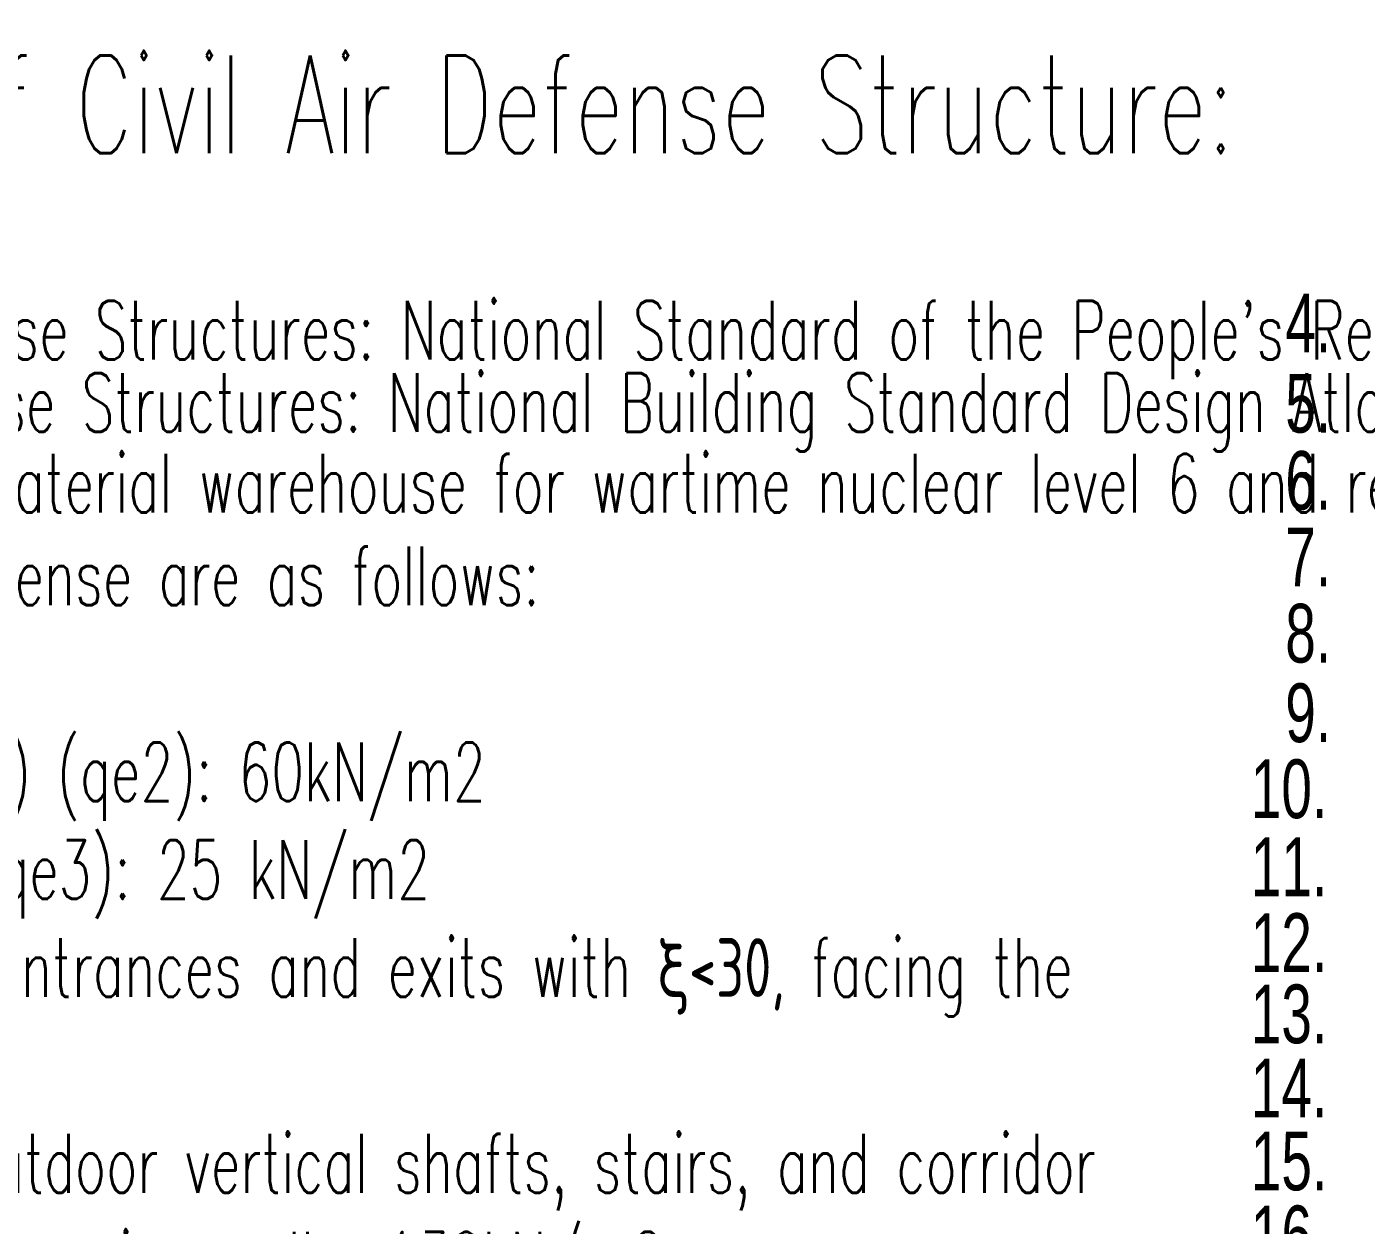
# Model space of a CAD drawing. Extents: x 68709 to 334654, y -65926 to 107615.
# Drawn here: x 150139 to 180957, y -8064 to 19506 of the extents above; entities that cross this region are included whole.
import ezdxf
from ezdxf.xclip import XClip

# ---------------------------------------------------------------- set-up
doc = ezdxf.new("R2010")
doc.units = 0
doc.header["$LTSCALE"] = 2000
doc.header["$MEASUREMENT"] = 0
doc.header["$XCLIPFRAME"] = 0
doc.linetypes.add('DASH', pattern=[0.35, 0.25, -0.1])
doc.linetypes.add('DOTE', pattern=[2.42, 2, -0.2, 0.02, -0.2])
doc.layers.get('0').update_dxf_attribs({"linetype": 'CONTINUOUS'})
doc.layers.add('dote', color=8, linetype='CONTINUOUS')
doc.layers.add('RFPM$0$0-详图-text', color=4, linetype='CONTINUOUS')
doc.styles.add('RFPM$0$link', font='tj03-romand1.shx', dxfattribs={"width": 0.7, "bigfont": 'hztxt5.shx'})
doc.styles.add('TONGJI-FONT', font='simplex.shx', dxfattribs={"width": 0.65})

# ---------------------------------------------------------------- blocks, each defined once
blk = doc.blocks.new('RFPM')
at = {"layer": 'RFPM$0$0-详图-text', "style": 'TONGJI-FONT', "width": 0.65}
for s, height, p in [('Design Description of Civil Air Defense Structure:', 1500, (518521708, 4145093919.7)), ('Design Basis for Civil Air Defense Structures: National Standard of the People\'s Republic of China "Design Code for Civil Air Defense Basements" (GB50038-2005)', 900, (518523038.5, 4145090757.8)), ('Design Atlas for Civil Air Defense Structures: National Building Standard Design Atlas "Design of Air Defense Basement Structures" (2007 bound edition) (FG01-05)', 900, (518523038.5, 4145089650.9)), ('I am a Class A civil defense material warehouse for wartime nuclear level 6 and regular level 6,', 900, (518523051.3, 4145088412.2))]:
    blk.add_text(s, height=height, dxfattribs=at).set_placement(p)
at = {"layer": 'RFPM$0$0-详图-text', "color": 1, "style": 'RFPM$0$link', "width": 0.7}
for s, p in [('4.', (518554998.2, 4145090868.1)), ('5.', (518554998.2, 4145089638.6)), ('6.', (518554998.2, 4145088456.2)), ('7.', (518554998.2, 4145087283)), ('8.', (518554998.2, 4145086114.9)), ('9.', (518554998.2, 4145084895.6)), ('10.', (518554469.7, 4145083731)), ('11.', (518554469.7, 4145082534.7)), ('12.', (518554469.7, 4145081373.8)), ('13.', (518554469.7, 4145080281.3)), ('14.', (518554469.7, 4145079147)), ('15.', (518554469.7, 4145078027.9)), ('16.', (518554469.7, 4145076893.7))]:
    blk.add_text(s, height=900, dxfattribs=at).set_placement(p)
at = {"layer": 'RFPM$0$0-详图-text', "color": 2, "insert": (518523363.7, 4145087892.6), "char_height": 900, "width": 32576.109, "attachment_point": 1, "style": 'TONGJI-FONT'}
blk.add_mtext('The main loads of civil air defense are as follows:\\PTop plate (qe1): 60kN/m2\\PExterior wall (in saturated soil) (qe2): 60kN/m2\\PBase plate (pile foundation) (qe3): 25 kN/m2\\POutdoor direct and one-way entrances and exits with ξ<30, facing the wall: 160N/m2\\PIndoor entrances and exits, outdoor vertical shafts, stairs, and corridor entrances and exits with overhanging walls: 130kN/m2\\PDoor frame wall at outdoor one-way entrance and exit: 270kN/m2\\PDoor frame walls (qe) at indoor entrances and exits, outdoor shafts, stairs, and corridor entrances and exits: 240 kN/m2\\PFor other details, please refer to pages 19-39 of FG01-05 (2007 bound edition).', dxfattribs=at)
blk = doc.blocks.new('ZW0702(CQ)')
at = {"layer": 'dote', "linetype": 'DOTE'}
for p, q in [((58800, -9319.3), (58800, 86030.2)), ((70513.5, -14975.8), (61411.8, 49785.7)), ((74969.7, -14349.6), (66116.7, 48642.5)), ((82396.7, -13305.8), (73708, 48517.2))]:
    blk.add_line(p, q, dxfattribs=at)

msp = doc.modelspace()

# ---------------------------------------------------------------- block references
at = {"xscale": 1.501262773290653, "yscale": 1.501262773290653, "zscale": 1.501262773290653, "rotation": 2.5543e-11}
msp.add_blockref('RFPM', (-778308220.5, -6222858596.1), dxfattribs=at)
at = {"layer": 'dote', "linetype": 'DASH'}
ref = msp.add_blockref('ZW0702(CQ)', (96056.5, 6927.7), dxfattribs=at)
XClip(ref).set_block_clipping_path([(-15188.9695379891, 94941.8681304126), (-15188.9695379891, 40465.1350641153), (61935.0644099799, 40465.1350641153), (61935.0644099799, 44105.722128633), (59633.1171517283, 44105.722128633), (59633.1171517283, 47050.6298027338), (62623.2616241842, 47050.6298027338), (73235.5720788917, 48471.4198343426), (84175.6449556706, 48471.4198343426), (84175.6449556706, 47354.4222230357), (86928.2956268236, 47354.4222230357), (90677.7338378059, 94792.274815829)])

doc.saveas('drawing.dxf')
